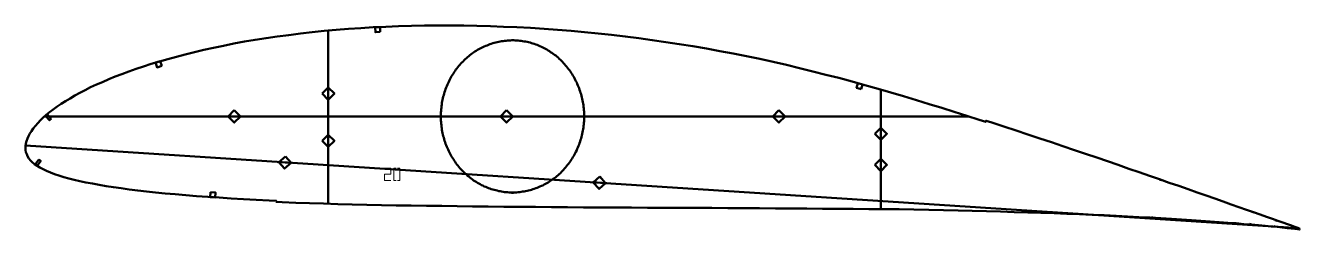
# Model space of a CAD drawing. Header units: metres. Extents: x 9 to 1047, y 108 to 274.
import ezdxf

# ---------------------------------------------------------------- set-up
doc = ezdxf.new("R2010")
doc.units = ezdxf.units.M
doc.layers.add('Layer', color=1, linetype='Continuous', lineweight=50)
doc.layers.add('NumLabel', color=1, linetype='Continuous', lineweight=15)

msp = doc.modelspace()

# ---------------------------------------------------------------- linework, layer by layer
at = {"layer": 'Layer', "color": 7}
for p, q in [((255.6, 128.8), (255.6, 269.9)), ((255.6, 212.6), (255.6, 224.6)), ((705.6, 124.4), (705.6, 221.8)), ((24.6, 200), (777, 200)), ((173, 200), (185, 200)), ((394.8, 200), (406.8, 200)), ((616.6, 200), (628.6, 200)), ((705.6, 179.8), (705.6, 191.8)), ((255.6, 174.1), (255.6, 186.1)), ((9.1, 176.2), (1046, 108.9)), ((705.6, 154.5), (705.6, 166.5)), ((214.4, 162.8), (226.4, 162.1)), ((470.4, 146.3), (482.4, 145.5))]:
    msp.add_line(p, q, dxfattribs=at)
at = {"layer": 'Layer'}
for p, q in [((405.6, 262), (405.6, 263)), ((347.3, 200), (346.3, 200)), ((464, 200), (465, 200)), ((933.3, 148.5), (933, 147.5)), ((405.6, 138), (405.6, 137)), ((927, 118.4), (926.9, 117.4)), ((1008.8, 122), (1008.5, 121.1)), ((1027.7, 115.4), (1027.4, 114.5)), ((1006.8, 112.9), (1006.7, 111.9)), ((1026.7, 111), (1026.6, 110))]:
    msp.add_line(p, q, dxfattribs=at)
for points in [[(1046.4, 108.8), (1045.1, 109.3), (1042.8, 110.1), (1040, 111.1), (1036.8, 112.2), (1033.1, 113.5), (1029, 114.9), (1024.6, 116.5), (1019.7, 118.2), (1014.5, 120), (1009, 122), (1003.3, 124), (997.2, 126.1), (990.9, 128.3), (984.4, 130.6), (977.6, 133), (970.6, 135.5), (963.3, 138), (955.9, 140.6), (948.3, 143.3), (940.5, 146), (932.5, 148.8), (924.4, 151.6), (916.1, 154.5), (907.6, 157.4), (899, 160.4), (890.3, 163.4), (881.4, 166.4), (872.4, 169.5), (863.2, 172.6), (853.9, 175.7), (844.5, 178.9), (835, 182.1), (825.4, 185.3), (815.7, 188.5), (805.9, 191.7), (796, 194.9), (791.3, 196.4), (791, 195.5), (785.6, 197.2), (775.6, 200.5), (765.4, 203.7), (755.2, 206.9), (744.9, 210.1), (734.6, 213.3), (724.2, 216.4), (713.7, 219.5), (703.3, 222.5), (692.7, 225.5), (682.2, 228.4), (671.5, 231.3), (660.9, 234), (650.2, 236.7), (639.5, 239.4), (628.7, 241.9), (617.9, 244.4), (607.1, 246.8), (596.3, 249), (585.4, 251.2), (574.5, 253.2), (563.5, 255.2), (552.5, 257.1), (541.5, 258.9), (530.5, 260.6), (519.5, 262.2), (508.5, 263.7), (497.4, 265.1), (486.4, 266.4), (475.3, 267.6), (464.3, 268.7), (453.3, 269.7), (442.3, 270.6), (431.3, 271.4), (420.3, 272.1), (409.3, 272.6), (398.4, 273.1), (387.6, 273.5), (376.7, 273.8), (365.9, 274), (355.2, 274.1), (344.5, 274.1), (333.9, 274), (323.4, 273.8), (312.9, 273.5), (302.6, 273.1), (292.3, 272.6), (282.1, 272), (272, 271.3), (262, 270.5), (252.2, 269.6), (242.5, 268.6), (232.9, 267.5), (223.4, 266.3), (214.1, 265.1), (205, 263.8), (196, 262.4), (187.3, 260.9), (178.8, 259.3), (170.4, 257.6), (162.2, 255.9), (154.3, 254.2), (146.6, 252.4), (139.1, 250.5), (131.9, 248.6), (124.9, 246.7), (118.1, 244.7), (111.5, 242.7), (105.2, 240.7), (99.1, 238.7), (93.2, 236.6), (87.5, 234.5), (82, 232.4), (76.8, 230.2), (71.7, 228), (66.8, 225.9), (62.1, 223.7), (57.6, 221.4), (53.3, 219.2), (49.2, 217), (45.3, 214.7), (41.6, 212.5), (38.1, 210.2), (34.8, 208), (31.7, 205.7), (28.7, 203.5), (26, 201.2), (23.5, 199), (21.2, 196.8), (19.1, 194.5), (17.1, 192.3), (15.4, 190.2), (13.8, 188), (12.6, 186), (11.5, 183.9), (10.6, 181.9), (9.9, 179.9), (9.4, 178), (9.1, 176), (9, 174.2), (9.1, 172.5), (9.4, 170.8), (10, 169.1), (10.8, 167.5), (11.8, 165.8), (13.1, 164.2), (14.6, 162.7), (16.4, 161.2), (18.5, 159.7), (20.8, 158.3), (23.3, 156.9), (26.2, 155.6), (29.3, 154.3), (32.6, 153), (36.3, 151.8), (40.2, 150.6), (44.3, 149.5), (48.7, 148.3), (53.4, 147.2), (58.3, 146.2), (63.5, 145.2), (69, 144.2), (74.7, 143.2), (80.7, 142.3), (87, 141.4), (93.5, 140.5), (100.4, 139.6), (107.6, 138.8), (115, 138), (122.8, 137.3), (131, 136.5), (139.5, 135.8), (148.3, 135.1), (157.4, 134.4), (166.8, 133.8), (176.6, 133.2), (186.6, 132.6), (196.9, 132.1), (207.5, 131.6), (213.4, 131.3), (213.3, 130.3), (218.2, 130.1), (229.2, 129.7), (240.4, 129.3), (251.8, 128.9), (263.3, 128.6), (275, 128.2), (286.9, 128), (298.9, 127.7), (311, 127.5), (323.2, 127.3), (335.5, 127.2), (348, 127), (360.6, 126.8), (373.2, 126.7), (385.9, 126.5), (398.6, 126.4), (411.5, 126.3), (424.4, 126.2), (437.4, 126.1), (450.4, 126), (463.4, 125.9), (476.4, 125.8), (489.5, 125.7), (502.6, 125.7), (515.6, 125.6), (528.7, 125.6), (541.8, 125.5), (554.8, 125.4), (567.9, 125.4), (580.9, 125.3), (593.9, 125.2), (606.8, 125.1), (619.7, 125), (632.5, 124.9), (645.3, 124.9), (658, 124.8), (670.6, 124.7), (683.2, 124.6), (695.7, 124.5), (708.1, 124.4), (720.5, 124.3), (732.6, 124.1), (744.7, 123.9), (756.7, 123.6), (768.5, 123.3), (780.1, 123.1), (791.6, 122.8), (803, 122.5), (814.1, 122.1), (825.2, 121.8), (836, 121.4), (846.7, 121.1), (857.2, 120.7), (867.5, 120.3), (877.6, 119.8), (887.5, 119.4), (897.2, 119), (906.6, 118.5), (915.8, 118), (924.9, 117.5), (933.7, 117), (942.2, 116.6), (950.5, 116.1), (958.6, 115.5), (966.3, 115), (973.9, 114.5), (981.2, 113.9), (988.2, 113.4), (994.9, 112.9), (1001.3, 112.3), (1007.4, 111.8), (1013.1, 111.3), (1018.6, 110.8), (1023.6, 110.4), (1028.3, 109.9), (1032.6, 109.4), (1036.4, 109), (1039.8, 108.6), (1042.8, 108.3), (1045.2, 108), (1046.6, 107.8)], [(464, 200), (464, 201.3), (463.9, 202.6), (463.9, 203.9), (463.8, 205.2), (463.7, 206.5), (463.5, 207.8), (463.4, 209.1), (463.2, 210.4), (462.9, 211.6), (462.7, 212.9), (462.4, 214.2), (462.1, 215.5), (461.8, 216.7), (461.5, 218), (461.1, 219.2), (460.7, 220.4), (460.3, 221.7), (459.9, 222.9), (459.4, 224.1), (458.9, 225.3), (458.4, 226.5), (457.9, 227.6), (457.3, 228.8), (456.7, 229.9), (456.1, 231.1), (455.5, 232.2), (454.8, 233.3), (454.2, 234.4), (453.5, 235.5), (452.8, 236.5), (452, 237.6), (451.3, 238.6), (450.5, 239.6), (449.7, 240.6), (448.9, 241.6), (448.1, 242.5), (447.2, 243.5), (446.4, 244.4), (445.5, 245.3), (444.6, 246.2), (443.6, 247), (442.7, 247.9), (441.7, 248.7), (440.8, 249.5), (439.8, 250.2), (438.8, 251), (437.8, 251.7), (436.7, 252.4), (435.7, 253.1), (434.6, 253.8), (433.6, 254.4), (432.5, 255), (431.4, 255.6), (430.3, 256.2), (429.2, 256.7), (428, 257.2), (426.9, 257.7), (425.8, 258.2), (424.6, 258.6), (423.4, 259), (422.3, 259.4), (421.1, 259.7), (419.9, 260.1), (418.7, 260.4), (417.5, 260.7), (416.3, 260.9), (415.1, 261.1), (413.9, 261.3), (412.7, 261.5), (411.5, 261.7), (410.2, 261.8), (409, 261.9), (407.8, 261.9), (406.6, 262), (405.3, 262), (404.1, 261.9), (402.9, 261.9), (401.7, 261.8), (400.4, 261.7), (399.2, 261.6), (398, 261.4), (396.8, 261.2), (395.6, 261), (394.4, 260.8), (393.2, 260.5), (392, 260.2), (390.8, 259.9), (389.6, 259.6), (388.4, 259.2), (387.3, 258.8), (386.1, 258.4), (385, 257.9), (383.8, 257.5), (382.7, 257), (381.6, 256.4), (380.4, 255.9), (379.3, 255.3), (378.3, 254.7), (377.2, 254.1), (376.1, 253.4), (375.1, 252.8), (374, 252.1), (373, 251.4), (372, 250.6), (371, 249.9), (370, 249.1), (369.1, 248.3), (368.1, 247.4), (367.2, 246.6), (366.3, 245.7), (365.4, 244.8), (364.5, 243.9), (363.6, 243), (362.8, 242.1), (362, 241.1), (361.2, 240.1), (360.4, 239.1), (359.6, 238.1), (358.9, 237), (358.2, 236), (357.5, 234.9), (356.8, 233.8), (356.1, 232.7), (355.5, 231.6), (354.9, 230.5), (354.3, 229.4), (353.7, 228.2), (353.2, 227.1), (352.6, 225.9), (352.1, 224.7), (351.7, 223.5), (351.2, 222.3), (350.8, 221.1), (350.4, 219.8), (350, 218.6), (349.6, 217.3), (349.3, 216.1), (349, 214.8), (348.7, 213.6), (348.5, 212.3), (348.2, 211), (348, 209.7), (347.8, 208.4), (347.7, 207.1), (347.6, 205.9), (347.5, 204.6), (347.4, 203.3), (347.3, 202), (347.3, 200.7), (347.3, 199.3), (347.3, 198), (347.4, 196.7), (347.5, 195.4), (347.6, 194.1), (347.7, 192.9), (347.8, 191.6), (348, 190.3), (348.2, 189), (348.5, 187.7), (348.7, 186.4), (349, 185.2), (349.3, 183.9), (349.6, 182.7), (350, 181.4), (350.4, 180.2), (350.8, 178.9), (351.2, 177.7), (351.7, 176.5), (352.1, 175.3), (352.6, 174.1), (353.2, 172.9), (353.7, 171.8), (354.3, 170.6), (354.9, 169.5), (355.5, 168.4), (356.1, 167.3), (356.8, 166.2), (357.5, 165.1), (358.2, 164), (358.9, 163), (359.6, 161.9), (360.4, 160.9), (361.2, 159.9), (362, 158.9), (362.8, 157.9), (363.6, 157), (364.5, 156.1), (365.4, 155.2), (366.3, 154.3), (367.2, 153.4), (368.1, 152.6), (369.1, 151.7), (370, 150.9), (371, 150.1), (372, 149.4), (373, 148.6), (374, 147.9), (375.1, 147.2), (376.1, 146.6), (377.2, 145.9), (378.3, 145.3), (379.3, 144.7), (380.4, 144.1), (381.6, 143.6), (382.7, 143), (383.8, 142.5), (385, 142.1), (386.1, 141.6), (387.3, 141.2), (388.4, 140.8), (389.6, 140.4), (390.8, 140.1), (392, 139.8), (393.2, 139.5), (394.4, 139.2), (395.6, 139), (396.8, 138.8), (398, 138.6), (399.2, 138.4), (400.4, 138.3), (401.7, 138.2), (402.9, 138.1), (404.1, 138.1), (405.3, 138), (406.6, 138), (407.8, 138.1), (409, 138.1), (410.2, 138.2), (411.5, 138.3), (412.7, 138.5), (413.9, 138.7), (415.1, 138.9), (416.3, 139.1), (417.5, 139.3), (418.7, 139.6), (419.9, 139.9), (421.1, 140.3), (422.3, 140.6), (423.4, 141), (424.6, 141.4), (425.8, 141.8), (426.9, 142.3), (428, 142.8), (429.2, 143.3), (430.3, 143.8), (431.4, 144.4), (432.5, 145), (433.6, 145.6), (434.6, 146.2), (435.7, 146.9), (436.7, 147.6), (437.8, 148.3), (438.8, 149), (439.8, 149.8), (440.8, 150.5), (441.7, 151.3), (442.7, 152.1), (443.6, 153), (444.6, 153.8), (445.5, 154.7), (446.4, 155.6), (447.2, 156.5), (448.1, 157.5), (448.9, 158.4), (449.7, 159.4), (450.5, 160.4), (451.3, 161.4), (452, 162.4), (452.8, 163.5), (453.5, 164.5), (454.2, 165.6), (454.8, 166.7), (455.5, 167.8), (456.1, 168.9), (456.7, 170.1), (457.3, 171.2), (457.9, 172.4), (458.4, 173.5), (458.9, 174.7), (459.4, 175.9), (459.9, 177.1), (460.3, 178.3), (460.7, 179.6), (461.1, 180.8), (461.5, 182), (461.8, 183.3), (462.1, 184.5), (462.4, 185.8), (462.7, 187.1), (462.9, 188.4), (463.2, 189.6), (463.4, 190.9), (463.5, 192.2), (463.7, 193.5), (463.8, 194.8), (463.9, 196.1), (463.9, 197.4), (464, 198.7), (464, 200)]]:
    msp.add_lwpolyline(points, close=True, dxfattribs=at)
for points in [[(298, 268.8), (294, 268.6), (293.8, 272.6), (297.8, 272.8), (298, 268.8)], [(120, 241.1), (116.2, 239.9), (115, 243.8), (118.8, 244.9), (120, 241.1)], [(250.6, 218.6), (255.6, 223.6), (260.6, 218.6), (255.6, 213.6), (250.6, 218.6)], [(689.6, 222.2), (685.8, 223.3), (686.8, 227.1), (690.7, 226.1), (689.6, 222.2)], [(30, 198.1), (28.6, 196.8), (25.2, 200.5), (26.7, 201.9), (30, 198.1)], [(179, 205), (184, 200), (179, 195), (174, 200), (179, 205)], [(400.8, 205), (405.8, 200), (400.8, 195), (395.8, 200), (400.8, 205)], [(622.6, 205), (627.6, 200), (622.6, 195), (617.6, 200), (622.6, 205)], [(700.6, 185.8), (705.6, 190.8), (710.6, 185.8), (705.6, 180.8), (700.6, 185.8)], [(250.6, 180.1), (255.6, 185.1), (260.6, 180.1), (255.6, 175.1), (250.6, 180.1)], [(220.7, 167.4), (225.4, 162.1), (220.1, 157.5), (215.4, 162.8), (220.7, 167.4)], [(19.9, 164.8), (21.5, 163.7), (18.6, 159.6), (17, 160.8), (19.9, 164.8)], [(700.6, 160.5), (705.6, 165.5), (710.6, 160.5), (705.6, 155.5), (700.6, 160.5)], [(476.7, 150.9), (481.4, 145.5), (476.1, 140.9), (471.4, 146.2), (476.7, 150.9)], [(159.7, 138.3), (163.7, 138), (163.4, 134), (159.4, 134.3), (159.7, 138.3)]]:
    msp.add_lwpolyline(points, dxfattribs=at)
at = {"layer": 'NumLabel', "color": 1}
for points in [[(301.5, 157.9), (306.5, 157.9), (306.5, 152.9), (301.5, 152.9), (301.5, 147.9), (306.5, 147.9)], [(311, 157.9), (309, 157.9), (309, 147.9), (311, 147.9)], [(312, 147.9), (314, 147.9), (314, 157.9), (312, 157.9)]]:
    msp.add_lwpolyline(points, dxfattribs=at)

doc.saveas('drawing.dxf')
